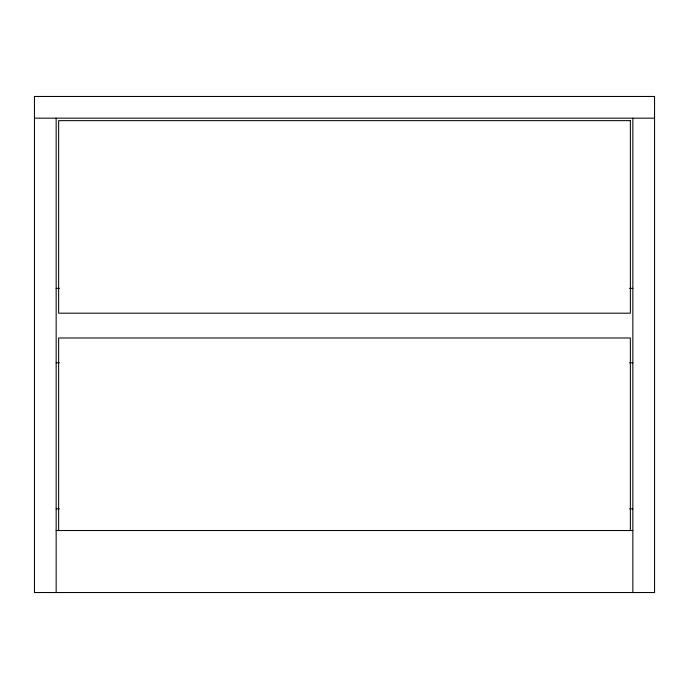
<?xml version="1.0" encoding="UTF-8"?>
<svg xmlns="http://www.w3.org/2000/svg" width="689" height="689" viewBox="0 0 689 689"><rect width="100%" height="100%" fill="white"/><g stroke="black" fill="none" stroke-linecap="round" stroke-linejoin="round"><path stroke-width="1.03" d="M34.45 118.163L654.55 118.163M56.154 288.381L59.383 288.381M629.617 288.381L632.846 288.381M56.154 362.793L59.383 362.793M629.617 362.793L632.846 362.793M56.154 508.826L59.383 508.826M629.617 508.826L632.846 508.826M56.154 530.53L632.846 530.53M632.846 118.163L632.846 592.54M630.366 530.53L630.366 337.989L58.634 337.989L58.634 530.53M56.154 118.163L56.154 592.54M654.55 96.46L34.45 96.46L34.45 592.54L654.55 592.54L654.55 96.46M630.366 120.644L58.634 120.644L58.634 313.185L630.366 313.185L630.366 120.644"/></g></svg>
